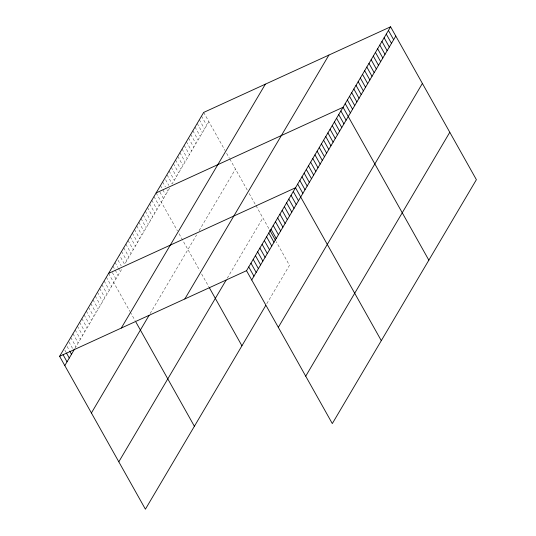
<?xml version="1.0" encoding="UTF-8"?>
<svg xmlns="http://www.w3.org/2000/svg" width="536" height="536" viewBox="0 0 536 536"><rect width="100%" height="100%" fill="white"/><g stroke="black" fill="none" stroke-linecap="round" stroke-linejoin="round"><path stroke-width="0.4" stroke-dasharray="2.68 2.01" d="M74.826 348.614L122.074 268.63M169.617 188.143L124.6 264.362L119.401 255.103M208.879 121.685L172.143 183.875L166.944 174.615M150.114 313.587L196.578 234.929M199.097 230.661L235.478 169.081M227.224 278.271L262.881 217.911M266.787 303.718L289.474 265.307L276.181 241.609M203.687 112.426L224.999 150.408M226.614 153.283L229.435 158.308M229.837 159.025L247.277 190.106M249.18 193.496L255.645 205.027M256.027 205.703L269.327 229.401M201.523 116.084L206.722 125.344M199.359 119.742L204.558 129.002M197.201 123.401L202.394 132.66M195.037 127.059L200.236 136.318M192.88 130.717L198.072 139.976M190.715 134.375L195.915 143.635M188.558 138.033L193.751 147.293M186.394 141.692L191.593 150.951M184.237 145.35L189.429 154.609M182.073 149.008L187.272 158.267M179.908 152.666L185.108 161.926M177.751 156.324L182.95 165.584M175.587 159.983L180.786 169.242M173.43 163.641L178.622 172.9M171.265 167.299L176.465 176.558M169.108 170.957L174.3 180.217M165.584 179.701L168.78 185.396M162.622 181.932L165.423 186.923M167.018 189.771L167.822 191.191M160.465 185.59L162.462 189.154M162.864 189.865L165.657 194.849M159.902 192.102L163.5 198.508M156.137 192.906L177.456 230.895M179.071 233.763L199.734 270.586M201.637 273.983L208.866 286.867M153.979 196.565L159.172 205.831M151.815 200.23L157.014 209.489M149.658 203.888L154.85 213.147M147.494 207.546L152.693 216.805M145.336 211.204L150.529 220.464M143.172 214.862L148.371 224.122M141.015 218.52L146.207 227.78M138.851 222.179L144.05 231.438M136.693 225.837L141.886 235.096M134.529 229.495L139.729 238.755M132.365 233.153L137.564 242.413M130.208 236.811L135.4 246.071M128.044 240.47L133.243 249.729M125.886 244.128L131.079 253.387M123.722 247.786L128.921 257.046M121.565 251.444L126.757 260.704M118.041 260.188L121.237 265.883M115.079 262.419L117.88 267.404M118.275 268.121L120.278 271.678M112.922 266.077L118.114 275.337M112.359 272.583L115.957 278.995M108.594 273.394L129.913 311.376M130.315 312.099L135.152 320.716M106.369 277.166L111.568 286.425M104.145 280.931L109.337 290.19M101.914 284.703L107.113 293.963M99.689 288.469L104.889 297.735M97.465 292.241L102.657 301.5M95.241 296.013L100.433 305.272M93.009 299.778L98.209 309.038M90.785 303.55L95.978 312.81M88.561 307.316L93.753 316.575M86.329 311.088L91.529 320.347M84.105 314.86L89.298 324.119M81.881 318.625L87.073 327.885M79.65 322.397L84.849 331.657M77.425 326.163L82.618 335.422M75.201 329.935L80.393 339.194M72.97 333.7L78.169 342.96M70.745 337.472L75.945 346.732M68.916 341.955L72.916 349.077M67.094 346.437L69.492 350.712M64.863 350.202L66.062 352.34"/><path stroke-width="0.8" d="M265.702 305.547L145.403 509.2L59.61 356.319L203.687 112.426L390.597 26.8L476.39 179.681L332.313 423.574L246.526 270.693L390.597 26.8M64.809 365.579L74.457 349.244M121.29 328.065L265.367 84.165M91.408 412.975L149.035 315.416M184.84 298.947L328.916 55.054M118.811 461.804L226.138 280.1M251.719 279.953L395.789 36.059M278.318 327.349L422.388 83.455M305.721 376.178L449.791 132.285M156.137 192.906L343.053 107.287L428.847 260.168M108.594 273.394L295.51 187.768L381.304 340.655M59.61 356.319L246.526 270.693M388.433 30.458L393.632 39.718M386.275 34.116L391.468 43.376M384.111 37.775L389.31 47.034M381.954 41.433L387.146 50.692M379.79 45.091L384.989 54.35M377.625 48.749L382.825 58.009M375.468 52.407L380.661 61.667M373.304 56.066L378.503 65.325M371.147 59.724L376.339 68.983M368.982 63.382L374.182 72.641M366.825 67.04L372.018 76.3M364.661 70.698L369.86 79.958M362.503 74.357L367.696 83.616M360.339 78.015L365.539 87.274M358.182 81.673L363.375 90.939M356.018 85.338L361.217 94.597M353.854 88.996L359.053 98.256M351.696 92.654L356.889 101.914M349.532 96.312L354.732 105.572M347.375 99.971L352.567 109.23M345.211 103.629L350.41 112.888M340.889 110.945L346.089 120.205M338.732 114.604L343.924 123.863M336.568 118.262L341.767 127.521M334.404 121.92L339.603 131.179M332.246 125.578L337.445 134.838M330.082 129.236L335.281 138.496M327.925 132.894L333.117 142.154M325.761 136.553L330.96 145.812M323.603 140.211L328.796 149.47M321.439 143.869L326.638 153.129M319.282 147.527L324.474 156.787M317.118 151.186L322.317 160.445M314.96 154.844L320.153 164.103M312.796 158.502L317.995 167.761M310.632 162.16L315.831 171.419M308.475 165.818L313.667 175.078M306.311 169.477L311.51 178.736M304.153 173.135L309.346 182.394M301.989 176.793L307.188 186.052M299.832 180.451L305.024 189.71M297.668 184.109L302.867 193.369M293.279 191.54L298.478 200.799M291.055 195.312L296.254 204.571M288.83 199.077L294.023 208.337M286.599 202.849L291.798 212.109M284.375 206.615L289.574 215.874M282.15 210.387L287.343 219.646M279.919 214.152L285.119 223.418M277.695 217.924L282.894 227.184M275.471 221.696L280.663 230.956M273.239 225.462L278.439 234.721M271.015 229.234L276.214 238.493M269.729 230.118L275.37 240.175M268.791 232.999L273.983 242.259M266.56 236.771L271.759 246.031M264.335 240.543L269.534 249.803M262.111 244.309L267.303 253.568M259.88 248.081L265.079 257.34M257.655 251.846L262.854 261.106M255.431 255.618L260.623 264.878M253.206 259.384L258.399 268.643M250.975 263.156L256.175 272.415M248.751 266.928L253.943 276.187M209.248 287.544L241.93 345.794M135.956 322.149L194.387 426.274M69.888 351.422L71.489 354.269M66.464 353.057L69.265 358.041M63.04 354.685L67.034 361.807"/></g></svg>
